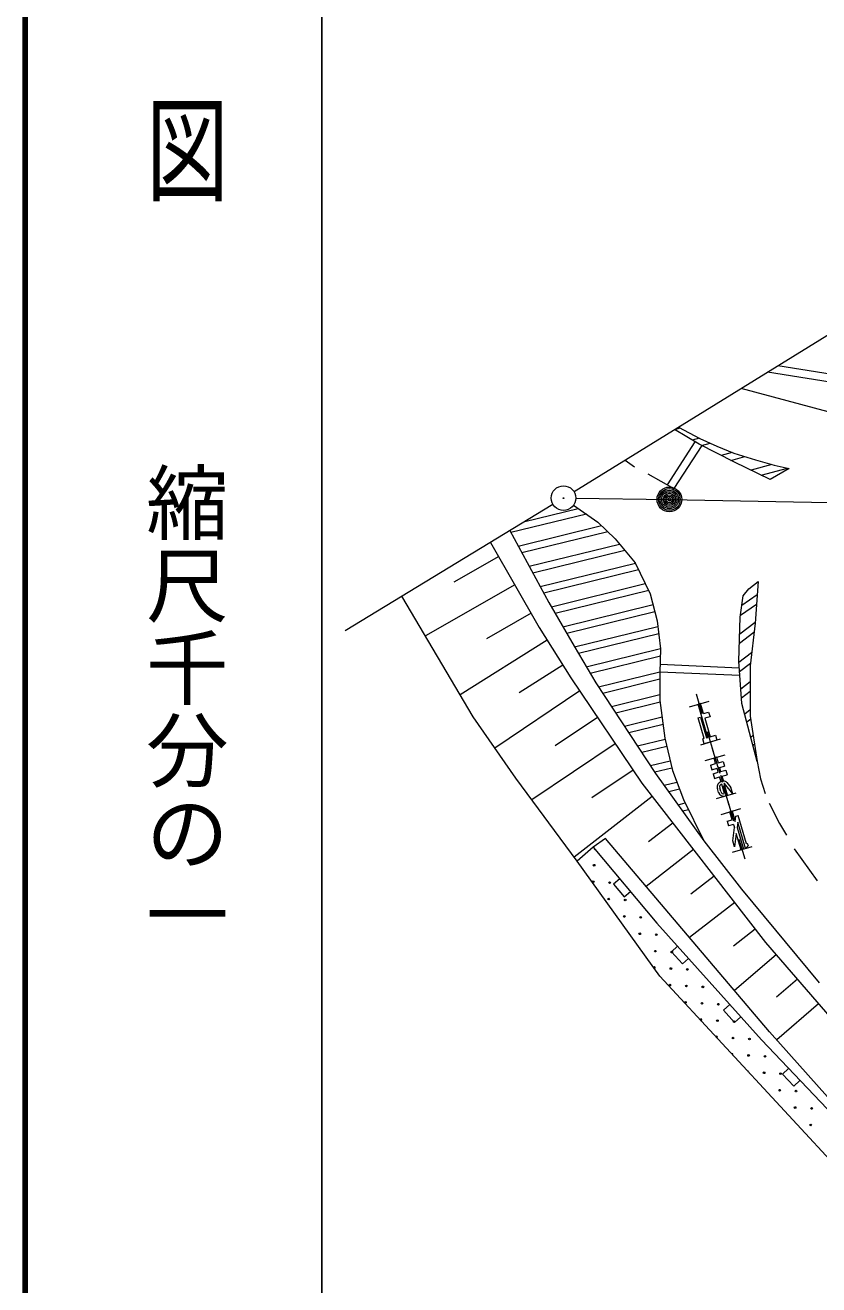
# Model space of a CAD drawing. Units: millimetres, scale not verified. Extents: x 12856 to 652856, y -57628 to 302372.
# Drawn here: x 12856 to 61016, y 163422 to 239838 of the extents above; entities that cross this region are included whole.
import ezdxf
from ezdxf.enums import TextEntityAlignment as Align

# ---------------------------------------------------------------- set-up
doc = ezdxf.new("R2010")
doc.units = ezdxf.units.MM
doc.header["$LTSCALE"] = 1000
doc.linetypes.add('LONG_DASHED_DOTTED', pattern=[15.25, 12, -1.5, 0.25, -1.5])
for name, color, linetype, lineweight in [('M-TTL', 2, 'Continuous', 140), ('M-TTL-BAND', 7, 'Continuous', 25), ('S-BGD', 7, 'Continuous', 13), ('S-BGD-HTXT', 6, 'Continuous', 13), ('S-BMK', 2, 'LONG_DASHED_DOTTED', 13)]:
    doc.layers.add(name, color=color, linetype=linetype, lineweight=lineweight)
doc.styles.add('@ＭＳ ゴシック', font='')
doc.styles.get('@ＭＳ ゴシック').set_extended_font_data('@MS Gothic')

# ---------------------------------------------------------------- blocks, each defined once
blk = doc.blocks.new('BUHIN5')
at = {"color": 2, "linetype": 'Continuous', "lineweight": 13}
for radius in [746, 22.5]:
    blk.add_circle((0, 0), radius, dxfattribs=at)
blk = doc.blocks.new('BUHIN28')
at = {"color": 7, "linetype": 'Continuous', "lineweight": 13}
blk.add_lwpolyline([(-333, 373), (-706, 39), (-39, -706), (333, -373)], dxfattribs=at)
blk = doc.blocks.new('BUHIN29')
at = {"color": 7, "linetype": 'Continuous', "lineweight": 13}
blk.add_lwpolyline([(-345, 362), (-707, 17), (-17, -707), (345, -362)], dxfattribs=at)
blk = doc.blocks.new('plus')
at = {"color": 0, "linetype": 'Continuous', "lineweight": -2}
for p, q in [((-1.25, 0), (1.25, 0)), ((0, -1.25), (0, 1.25))]:
    blk.add_line(p, q, dxfattribs=at)

msp = doc.modelspace()

# ---------------------------------------------------------------- linework, layer by layer
at = {"layer": 'M-TTL'}
msp.add_line((12856, 302372), (12856, -57628), dxfattribs=at)
at = {"layer": 'M-TTL-BAND'}
msp.add_line((30856, 292372), (30856, -57628), dxfattribs=at)
at = {"layer": 'S-BGD'}
for p, q in [((68546, 217073), (57902, 218794)), ((58535, 219184), (68689, 217586)), ((62956, 216002), (56296, 217802)), ((52607, 215395), (52233, 215293)), ((53753, 214418), (52249, 215303)), ((52495, 215454), (53795, 214764)), ((53767, 214778), (53339, 214662)), ((53795, 214764), (54831, 214308)), ((51829, 211959), (53521, 214555)), ((53915, 214336), (52223, 211739)), ((55895, 213327), (53753, 214418)), ((53894, 214347), (54418, 214490)), ((54831, 214308), (55853, 213879)), ((49259, 213457), (49822, 213055)), ((55754, 213921), (55086, 213739)), ((55682, 213435), (56529, 213666)), ((55853, 213879), (57166, 213465)), ((58064, 212277), (55895, 213327)), ((57166, 213465), (58299, 213147)), ((50637, 212627), (52223, 211739)), ((58174, 213182), (56907, 212837)), ((57519, 212541), (59107, 212966)), ((59225, 212940), (58064, 212277)), ((58299, 213147), (59225, 212940)), ((46913, 210179), (42334, 209054)), ((43172, 209723), (46422, 210522)), ((46139, 210720), (47615, 209687)), ((42778, 208236), (47833, 209478)), ((47615, 209687), (48660, 208684)), ((42268, 209174), (44637, 204818)), ((48217, 209109), (43001, 207827)), ((48660, 208684), (49872, 207222)), ((41099, 208465), (44046, 203303)), ((43445, 207010), (48931, 208358)), ((49250, 207973), (43668, 206601)), ((41590, 207604), (38861, 206047)), ((44112, 205784), (49888, 207203)), ((49872, 207222), (50791, 205342)), ((50084, 206788), (44335, 205375)), ((42572, 205884), (37142, 202784)), ((44786, 204559), (50488, 205960)), ((56418, 205222), (56768, 205638)), ((56768, 205638), (57327, 206099)), ((57327, 206099), (57145, 203554)), ((40044, 197882), (35713, 205197)), ((44637, 204818), (46161, 202163)), ((50691, 205546), (45019, 204153)), ((50791, 205342), (51209, 203712)), ((56249, 203923), (56418, 205222)), ((57269, 205283), (56342, 204640)), ((43554, 204163), (40853, 202621)), ((45485, 203341), (50959, 204686)), ((51071, 204250), (45718, 202935)), ((56264, 204038), (57227, 204707)), ((44046, 203303), (45971, 200248)), ((46185, 202122), (51251, 203367)), ((51209, 203712), (51418, 201999)), ((56158, 201248), (56249, 203923)), ((56215, 202908), (57150, 203623)), ((57145, 203554), (56846, 200970)), ((44527, 202539), (39254, 199216)), ((51306, 202917), (46425, 201718)), ((57082, 203004), (56195, 202326)), ((46161, 202163), (47477, 199946)), ((46906, 200909), (51418, 202018)), ((51418, 201999), (51376, 200578)), ((56938, 201761), (56164, 201169)), ((45489, 201012), (42839, 199342)), ((51404, 201551), (47146, 200505)), ((51390, 201064), (56188, 200859)), ((56353, 198689), (56158, 201248)), ((56205, 200634), (56866, 201140)), ((45971, 200248), (50281, 193845)), ((47640, 199700), (51377, 200618)), ((51376, 200578), (51376, 198865)), ((51377, 200614), (56222, 200407)), ((56846, 200970), (56859, 197911)), ((46509, 199448), (41364, 195984)), ((47477, 199946), (51115, 194448)), ((51376, 200154), (47904, 199301)), ((56851, 199995), (56287, 199563)), ((48432, 198504), (51376, 199227)), ((51388, 198767), (48695, 198105)), ((51376, 198865), (51668, 196591)), ((56327, 199028), (56853, 199430)), ((57275, 195171), (56353, 198689)), ((53839, 198683), (53695, 198641)), ((54289, 196626), (53695, 198641)), ((54017, 198078), (53839, 198683)), ((54017, 198078), (54329, 198170)), ((54329, 198170), (54414, 197883)), ((56858, 198300), (56522, 198044)), ((42638, 194150), (40044, 197882)), ((47587, 197847), (45026, 196123)), ((49223, 197308), (51504, 197869)), ((51562, 197420), (49486, 196910)), ((53688, 197825), (53832, 197867)), ((54061, 196559), (53688, 197825)), ((53832, 197867), (54205, 196602)), ((54414, 197883), (54102, 197791)), ((54102, 197791), (54433, 196669)), ((56646, 197572), (56883, 197753)), ((56859, 197911), (57275, 195171)), ((50014, 196112), (51684, 196523)), ((51668, 196591), (52128, 194627)), ((54061, 196559), (53977, 196535)), ((54062, 196247), (53977, 196535)), ((54829, 196473), (54062, 196247)), ((54205, 196602), (54289, 196626)), ((54433, 196669), (54745, 196761)), ((54745, 196761), (54829, 196473)), ((57037, 196738), (56893, 196628)), ((48665, 196246), (43604, 192839)), ((51787, 196085), (50278, 195714)), ((57017, 196156), (57114, 196230)), ((50805, 194917), (51992, 195208)), ((54444, 194952), (54756, 195044)), ((54444, 194952), (54529, 194664)), ((54801, 195422), (54657, 195380)), ((54756, 195044), (54657, 195380)), ((54801, 195422), (54900, 195086)), ((54886, 194867), (55003, 194470)), ((54900, 195086), (55211, 195178)), ((54984, 194799), (55296, 194890)), ((55211, 195178), (55296, 194890)), ((57275, 195171), (57471, 194115)), ((46347, 189115), (42638, 194150)), ((49742, 194646), (47246, 192965)), ((52095, 194770), (51069, 194518)), ((51115, 194448), (54046, 190364)), ((52128, 194627), (52797, 192872)), ((54529, 194664), (54841, 194756)), ((54599, 194424), (54911, 194516)), ((54599, 194424), (54684, 194137)), ((54684, 194137), (54996, 194229)), ((54911, 194516), (54841, 194756)), ((54984, 194799), (55055, 194559)), ((55081, 193941), (54996, 194229)), ((55044, 194331), (55167, 193914)), ((55055, 194559), (55367, 194651)), ((55140, 194271), (55452, 194363)), ((55140, 194271), (55225, 193983)), ((55367, 194651), (55452, 194363)), ((57471, 194115), (57767, 193227)), ((50281, 193845), (57788, 184197)), ((51631, 193729), (52398, 193918)), ((52560, 193494), (51913, 193335)), ((54932, 193297), (54861, 193537)), ((55076, 193340), (55005, 193580)), ((55293, 193221), (55123, 193797)), ((55479, 193120), (55267, 193839)), ((55791, 193212), (55300, 193828)), ((55442, 193891), (55678, 193594)), ((55791, 193212), (55678, 193596)), ((50907, 193041), (46170, 189356)), ((52479, 192548), (52906, 192653)), ((52797, 192872), (54046, 190364)), ((55479, 193120), (55335, 193078)), ((57999, 192635), (58633, 191409)), ((53112, 192240), (52762, 192154)), ((55762, 192161), (55618, 192118)), ((55760, 191639), (55618, 192118)), ((55762, 192161), (55947, 191534)), ((55947, 191534), (55985, 191846)), ((55985, 191846), (56129, 191888)), ((56633, 190179), (56129, 191888)), ((52158, 191433), (50687, 190289)), ((55448, 191547), (55760, 191639)), ((55448, 191547), (55533, 191259)), ((55844, 191351), (55533, 191259)), ((55801, 190348), (55901, 191159)), ((55844, 191351), (55901, 191159)), ((56092, 191484), (56054, 191172)), ((56054, 191172), (56441, 189859)), ((56561, 189894), (56092, 191484)), ((58633, 191409), (59056, 190690)), ((48068, 190494), (47327, 189980)), ((58028, 178776), (48068, 190494)), ((54046, 190364), (56332, 187432)), ((55908, 189986), (55801, 190348)), ((56008, 190797), (55908, 189986)), ((56297, 189816), (56008, 190797)), ((47327, 189980), (46347, 189115)), ((47327, 189980), (51191, 185367)), ((53409, 189825), (50536, 187590)), ((56441, 189859), (56297, 189816)), ((56722, 190055), (56561, 189894)), ((56633, 190179), (56673, 190219)), ((56673, 190219), (56722, 190055)), ((59521, 189866), (60922, 187937)), ((51364, 182137), (46347, 189115)), ((54660, 188217), (53258, 187127)), ((56332, 187432), (61032, 181750)), ((55911, 186609), (53178, 184483)), ((51191, 185367), (57534, 178274)), ((57162, 185001), (55830, 183965)), ((57788, 184197), (68072, 172239)), ((58430, 183450), (55903, 181276)), ((64338, 168125), (51364, 182137)), ((59716, 181955), (58448, 180865)), ((61001, 180460), (58467, 178281)), ((57534, 178274), (65492, 169912)), ((65770, 170047), (58028, 178776))]:
    msp.add_line(p, q, dxfattribs=at)
msp.add_lwpolyline([(48938, 188057), (48555, 187736), (49197, 186969), (49580, 187290)], dxfattribs=at)
for centre, radius in [((51949, 211068), 750), ((51949, 211068), 656), ((51949, 211068), 562), ((51949, 211068), 469), ((51949, 211068), 375), ((51949, 211068), 281), ((51949, 211064), 188), ((51949, 211068), 93.8), ((47380, 188877), 49.8), ((47325, 187879), 49.8), ((48323, 187823), 49.8), ((48267, 186825), 49.8), ((49266, 186769), 49.8), ((49210, 185770), 49.8), ((50209, 185715), 49.8), ((50153, 184716), 49.8), ((51151, 184661), 49.8), ((51096, 183662), 49.8), ((52094, 183606), 49.8), ((52038, 182608), 49.8), ((53037, 182552), 49.8), ((51983, 181610), 49.8), ((52981, 181554), 49.8), ((53980, 181498), 49.8), ((52925, 180555), 49.8), ((53924, 180500), 49.8), ((54922, 180444), 49.8), ((54867, 179446), 49.8), ((55865, 179390), 49.8), ((55809, 178391), 49.8), ((56808, 178336), 49.8), ((56752, 177337), 49.8), ((57750, 177282), 49.8), ((57695, 176283), 49.8), ((58693, 176227), 49.8), ((58638, 175229), 49.8), ((59636, 175173), 49.8), ((59580, 174175), 49.8), ((60579, 174119), 49.8), ((60523, 173121), 49.8)]:
    msp.add_circle(centre, radius, dxfattribs=at)
for centre, radius, start, end in [((55173, 193629), 325, 106.42792, 196.42792), ((55173, 193629), 175, 106.42792, 196.42792), ((55243, 193389), 175, 196.42792, 286.42792), ((55247, 193734), 250, 38.80081, 95.13327), ((55252, 193740), 100, 61.29868, 81.31998), ((55243, 193389), 325, 196.42792, 286.42792), ((47436, 189876), 49.8, 149.48047, 290.41197), ((51040, 182664), 49.8, 242.63326, 188.79958), ((53868, 179501), 49.8, 243.17914, 202.41567), ((54811, 178447), 49.8, 286.32157, 159.27324), ((55754, 177393), 49.8, 315.41974, 130.17507), ((56696, 176339), 49.8, 345.29914, 100.29567)]:
    msp.add_arc(centre, radius, start, end, dxfattribs=at)
at = {"layer": 'S-BGD-HTXT'}
for p, q in [((46162, 211544), (81012, 233063)), ((44883, 210761), (32266, 203105))]:
    msp.add_line(p, q, dxfattribs=at)
at = {"layer": 'S-BMK'}
for p, q in [((46274, 211141), (51949, 211068)), ((51949, 211068), (144550, 209348))]:
    msp.add_line(p, q, dxfattribs=at)

# ---------------------------------------------------------------- block references
at = {"layer": 'S-BGD', "color": 6, "xscale": 500, "yscale": 500, "rotation": 16.4}
for p in [(53767, 198662), (54446, 196360), (54729, 195401), (55407, 193099), (55690, 192140), (56369, 189838)]:
    msp.add_blockref('plus', p, dxfattribs=at)
at = {"layer": 'S-BGD'}
for name, p in [('BUHIN28', (52776, 183593)), ('BUHIN28', (55948, 180047)), ('BUHIN29', (59523, 176184))]:
    msp.add_blockref(name, p, dxfattribs=at)
at = {"layer": 'S-BMK'}
msp.add_blockref('BUHIN5', (45524, 211150), dxfattribs=at)

# ---------------------------------------------------------------- texts
at = {"layer": 'M-TTL-BAND', "style": '@ＭＳ ゴシック', "width": 1.4}
msp.add_text('平  面  図', height=3666, rotation=270, dxfattribs=at).set_placement((22633, 228847), align=Align.MIDDLE_RIGHT)
at = {"layer": 'M-TTL-BAND', "style": '@ＭＳ ゴシック'}
msp.add_text('縮尺千分の一', height=3666, rotation=270, dxfattribs=at).set_placement((22633, 183403), align=Align.MIDDLE_RIGHT)

doc.saveas('drawing.dxf')
